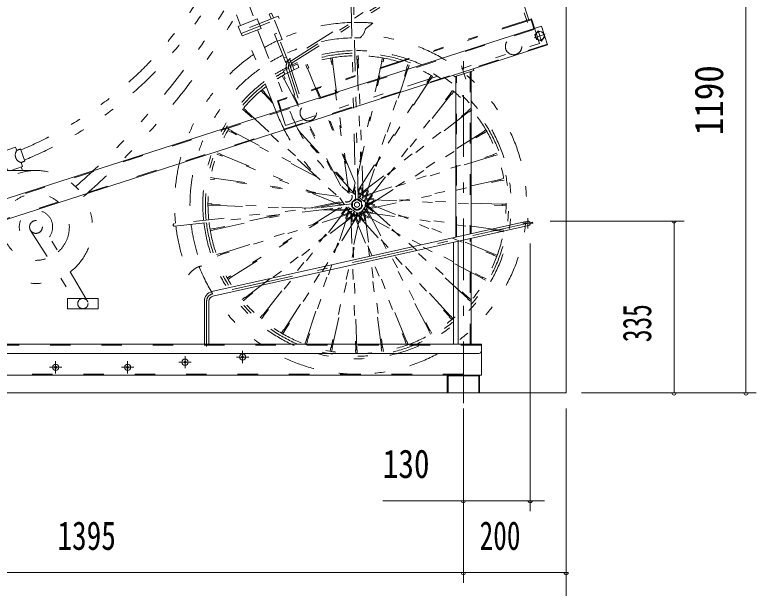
# Model space of a CAD drawing. Units: millimetres, scale not verified. Extents: x -5940 to 5940, y -4200 to 4200.
# Drawn here: x -4176 to -2732, y -2693 to -1576 of the extents above; entities that cross this region are included whole.
import ezdxf
from ezdxf.enums import TextEntityAlignment as Align

# ---------------------------------------------------------------- set-up
doc = ezdxf.new("R2010")
doc.units = ezdxf.units.MM
doc.header["$LTSCALE"] = 10
for name, pattern in [('USER2', [10, 4, -6]), ('USER3', [24, 12, -5, 2, -5]), ('USER4', [25, 6, -5, 2, -5, 2, -5])]:
    doc.linetypes.add(name, pattern=pattern)
for name, color, linetype, lineweight in [('0-2_2-0BOLD', 7, 'Continuous', 18), ('0-3_2-1HIDDEN', 3, 'USER2', 18), ('0-4_2-2CENTER', 3, 'USER3', 18), ('0-5_2-4THIN', 4, 'Continuous', 18), ('0-6_2-5DIM', 3, 'Continuous', 18), ('0-7_2-6HATCH', 2, 'USER4', 18)]:
    doc.layers.add(name, color=color, linetype=linetype, lineweight=lineweight)
doc.styles.add('ＭＳ ゴシック', font='')
doc.styles.get('ＭＳ ゴシック').set_extended_font_data('MS Gothic')

msp = doc.modelspace()

# ---------------------------------------------------------------- linework, layer by layer
at = {"layer": '0-2_2-0BOLD'}
for p, q in [((-3102.1, -2312.81), (-3102.1, -938.93)), ((-3287.1, -2002.43), (-3287.1, -1686.32)), ((-3317.1, -1696.03), (-3317.1, -2009.15)), ((-3791.75, -2115.38), (-3177.58, -1977.92)), ((-3175.61, -1986.7), (-3789.78, -2124.17)), ((-3321.6, -2217.81), (-3321.6, -2019.38)), ((-3312.6, -2017.36), (-3312.6, -2217.81)), ((-3287.1, -2011.65), (-3287.1, -2217.81)), ((-3806.6, -2217.81), (-3806.6, -2133.92)), ((-3797.6, -2133.92), (-3797.6, -2217.81)), ((-3267.1, -2217.81), (-4692.1, -2217.81)), ((-4687.1, -2235.81), (-3272.1, -2235.81)), ((-3333.6, -2312.81), (-3333.6, -2277.81)), ((-3270.6, -2277.81), (-3270.6, -2312.81)), ((-3102.1, -2312.81), (-5127.1, -2312.81))]:
    msp.add_line(p, q, dxfattribs=at)
at = {"layer": '0-2_2-0BOLD', "linetype": 'USER2'}
for p, q in [((-3288.7, -1686.84), (-3288.7, -2002.79)), ((-3315.5, -2008.79), (-3315.5, -1695.51)), ((-3288.7, -2217.81), (-3288.7, -2012.01))]:
    msp.add_line(p, q, dxfattribs=at)
at = {"layer": '0-2_2-0BOLD'}
for points in [[(-4728.44, -2105.79), (-4756.99, -2115), (-4779.37, -2143.34), (-4773.23, -2162.37), (-3138.2, -1634.94), (-3150.02, -1598.3)], [(-3150.02, -1598.3), (-4726.52, -2106.85), (-4721.79, -2121.51), (-4724.65, -2122.43), (-4725.26, -2120.52)], [(-3283.07, -1681.65), (-3282.08, -1684.72), (-3320.14, -1697), (-3321.12, -1693.97)], [(-3267.1, -2217.81), (-3267.1, -2277.81), (-4742.1, -2277.81), (-4742.1, -2267.81), (-4692.1, -2217.81), (-4692.1, -2230.81)], [(-3272.2, -2312.81), (-3272.2, -2279.41), (-3332, -2279.41), (-3332, -2312.81)]]:
    msp.add_lwpolyline(points, dxfattribs=at)
msp.add_lwpolyline([(-3146.78, -1609.96), (-3156.38, -1607.9), (-3162.96, -1615.18), (-3159.95, -1624.52), (-3150.35, -1626.58), (-3143.77, -1619.3)], close=True, dxfattribs=at)
for centre, radius in [((-3153.36, -1617.24), 8.5), ((-3732.1, -2242.81), 6), ((-3844.1, -2252.81), 6), ((-3844.1, -2252.81), 2), ((-3732.1, -2242.81), 2), ((-4096.1, -2262.81), 6), ((-4096.1, -2262.81), 2), ((-3956.1, -2262.81), 6), ((-3956.1, -2262.81), 2)]:
    msp.add_circle(centre, radius, dxfattribs=at)
for centre, radius, start, end in [((-3176.6, -1982.31), 4.5, 282.61607, 102.62581), ((-3787.6, -2133.92), 19, 102.61607, 180), ((-3787.6, -2133.92), 10, 102.61607, 180), ((-3272.1, -2230.81), 5, 270, 0)]:
    msp.add_arc(centre, radius, start, end, dxfattribs=at)
at = {"layer": '0-3_2-1HIDDEN'}
for p, q in [((-4726.03, -2108.37), (-3149.53, -1599.82)), ((-3138.69, -1633.42), (-4772.2, -2160.36)), ((-3267.1, -2219.41), (-4692.1, -2219.41)), ((-4742.1, -2276.21), (-3267.1, -2276.21))]:
    msp.add_line(p, q, dxfattribs=at)
at = {"layer": '0-4_2-2CENTER'}
for p, q in [((-3164.07, -1620.7), (-3142.66, -1613.79)), ((-3156.82, -1606.54), (-3149.91, -1627.95)), ((-3302.1, -2332.81), (-3302.1, -1666.51)), ((-3306.06, -1675.51), (-3297.73, -1701.35)), ((-3176.6, -1992.31), (-3176.6, -1972.31)), ((-3166.84, -1980.13), (-3790.76, -2119.77)), ((-3166.6, -1982.31), (-3186.6, -1982.31)), ((-3802.1, -2133.92), (-3802.1, -2222.34)), ((-3732.1, -2230.81), (-3732.1, -2254.81)), ((-4096.1, -2250.81), (-4096.1, -2274.81)), ((-3956.1, -2274.81), (-3956.1, -2250.81)), ((-3844.1, -2240.81), (-3844.1, -2264.81)), ((-3720.1, -2242.81), (-3744.1, -2242.81)), ((-4084.1, -2262.81), (-4108.1, -2262.81)), ((-3944.1, -2262.81), (-3968.1, -2262.81)), ((-3832.1, -2252.81), (-3856.1, -2252.81))]:
    msp.add_line(p, q, dxfattribs=at)
msp.add_arc((-3787.6, -2133.92), 14.5, 102.61595, 180, dxfattribs=at)
at = {"layer": '0-5_2-4THIN', "linetype": 'USER4'}
for p, q in [((-3134.17, -1341.81), (-3638.57, -1661.1)), ((-3636.17, -1664.9), (-3123.31, -1340.26)), ((-3633.76, -1668.7), (-3129.35, -1349.41)), ((-3238.97, -1400.73), (-3176.66, -1593.87)), ((-3174.58, -1585.66), (-3230.2, -1413.25)), ((-3238.05, -1418.22), (-3183.15, -1588.42)), ((-3630.45, -1732.71), (-3646.49, -1682.98)), ((-3642.21, -1681.6), (-3623.95, -1738.22)), ((-3621.89, -1729.95), (-3637.93, -1680.22))]:
    msp.add_line(p, q, dxfattribs=at)
msp.add_lwpolyline([(-3153.85, -1632.03), (-3169.35, -1583.97), (-3664.24, -1743.61), (-3648.73, -1791.67)], close=True, dxfattribs=at)
msp.add_lwpolyline([(-3164.85, -1603.11), (-3170.38, -1585.98), (-3662.22, -1744.64), (-3656.7, -1761.77)], dxfattribs=at)
for centre in [(-3204.5, -1637.86), (-3604.22, -1766.81)]:
    msp.add_circle(centre, 16, dxfattribs=at)
for radius, start, end in [(19, 122.33411, 197.87871), (14.5, 122.33438, 197.87851), (10, 122.33411, 197.87871)]:
    msp.add_arc((-3628.41, -1677.15), radius, start, end, dxfattribs=at)
at = {"layer": '0-6_2-5DIM'}
for p, q in [((-2752.1, -2312.81), (-2752.1, -1122.81)), ((-3133.04, -1977.81), (-2872.1, -1977.81)), ((-2888.1, -1977.81), (-2896.1, -1977.81)), ((-2892.1, -1977.81), (-2892.1, -2312.81)), ((-3172.1, -2542.81), (-3172.1, -2021.62)), ((-3072.1, -2312.81), (-2732.1, -2312.81)), ((-2888.1, -2312.81), (-2896.1, -2312.81)), ((-2748.1, -2312.81), (-2756.1, -2312.81)), ((-3302.1, -2682.81), (-3302.1, -2342.81)), ((-3102.1, -2822.81), (-3102.1, -2342.81)), ((-3144, -2522.81), (-3459.1, -2522.81)), ((-3298.1, -2522.81), (-3306.1, -2522.81)), ((-3168.1, -2522.81), (-3176.1, -2522.81)), ((-5027.1, -2662.81), (-3102.1, -2662.81)), ((-3298.1, -2662.81), (-3306.1, -2662.81)), ((-3098.1, -2662.81), (-3106.1, -2662.81))]:
    msp.add_line(p, q, dxfattribs=at)
for centre in [(-2892.1, -1977.81), (-2892.1, -2312.81), (-2752.1, -2312.81), (-3302.1, -2522.81), (-3172.1, -2522.81), (-3302.1, -2662.81), (-3102.1, -2662.81)]:
    msp.add_arc(centre, 4, 180, 0, dxfattribs=at)
at = {"layer": '0-7_2-6HATCH'}
for p, q in [((-3759.15, -1457.07), (-3708.08, -1585.79)), ((-3520.72, -1558.2), (-3512.05, -1935.87)), ((-3507.05, -1935.76), (-3515.72, -1558.09)), ((-3735.97, -1596.85), (-3744.18, -1576.15)), ((-3636.26, -1685.48), (-3674.67, -1588.67)), ((-3478.31, -1592.17), (-3493.07, -1603.7)), ((-3666.02, -1766.41), (-3726.27, -1614.52)), ((-3703.03, -1605.3), (-3640.24, -1763.6)), ((-3665.45, -1611.91), (-3670.09, -1613.75)), ((-3670.09, -1613.75), (-3640.77, -1687.68)), ((-3647.01, -1658.38), (-3651.66, -1660.23)), ((-3461.41, -1667.4), (-3459.77, -1659.97)), ((-3609.01, -1673.49), (-3606.19, -1680.43)), ((-3560.59, -1660.27), (-3559.59, -1667.81)), ((-3525.56, -1920.7), (-3559.1, -1667.73)), ((-3557.12, -1667.39), (-3523.44, -1921.48)), ((-3509.02, -1663.31), (-3499.18, -1928.77)), ((-3460.92, -1667.49), (-3508.29, -1882.07)), ((-3508.09, -1890.47), (-3458.95, -1667.84)), ((-3497.13, -1930.16), (-3507.02, -1663.32)), ((-3605.72, -1680.26), (-3512.67, -1909.17)), ((-3512.8, -1903.54), (-3603.84, -1679.58)), ((-3493.89, -1933.28), (-3412.35, -1680.47)), ((-3410.47, -1681.16), (-3492.44, -1935.29)), ((-3651.71, -1701.78), (-3655.23, -1695.04)), ((-3651.27, -1701.53), (-3545.17, -1904.91)), ((-3540.73, -1909.1), (-3649.54, -1700.54)), ((-3507.43, -1919.24), (-3368.57, -1700.84)), ((-3366.84, -1701.84), (-3507.35, -1922.83)), ((-3696.21, -1724.02), (-3691.19, -1729.58)), ((-3672.9, -1749.06), (-3690.8, -1729.26)), ((-3689.26, -1727.98), (-3675.01, -1743.74)), ((-3490.47, -1939.33), (-3327.38, -1729.65)), ((-3325.85, -1730.94), (-3489.79, -1941.71)), ((-3293.53, -1763.38), (-3287.5, -1758.74)), ((-3580.84, -1897.9), (-3726.33, -1764.83)), ((-3725.04, -1763.3), (-3596.44, -1880.93)), ((-3504.91, -1926.5), (-3293.21, -1763.76)), ((-3291.93, -1765.3), (-3502.53, -1927.2)), ((-3752.98, -1802.67), (-3588.74, -1889.55)), ((-3622.97, -1801.28), (-3512.33, -1923.63)), ((-3264.6, -1804.49), (-3258.25, -1800.51)), ((-3584.58, -1894.01), (-3753.99, -1804.4)), ((-3512.63, -1926.28), (-3619.06, -1808.59)), ((-3489.5, -1948.65), (-3263.35, -1806.66)), ((-3264.35, -1804.93), (-3489.32, -1946.18)), ((-4164.79, -1837.52), (-4156.37, -1861.1)), ((-3236.83, -1845.9), (-3244.08, -1848.2)), ((-3540.49, -1946.96), (-3775.21, -1849.98)), ((-3774.52, -1848.1), (-3536.36, -1946.5)), ((-3498.5, -1929.19), (-3243.91, -1848.67)), ((-3243.23, -1850.55), (-3496.5, -1930.66)), ((-4160.48, -1879.34), (-4163.02, -1872.21)), ((-4134.09, -1879.43), (-4547.63, -1878.08)), ((-3545.48, -1930.13), (-3787.67, -1896.62)), ((-3787.31, -1894.65), (-3548.46, -1927.7)), ((-3517.47, -1923.67), (-3512.82, -1902.59)), ((-3491.59, -1955.27), (-3230.53, -1899.19)), ((-3230.87, -1897.22), (-3490.58, -1953.01)), ((-3230.95, -1896.73), (-3223.63, -1895.15)), ((-3513.77, -1925.03), (-3529.28, -1919.34)), ((-3512.62, -1910.99), (-3515.58, -1924.36)), ((-3503.28, -1926.94), (-3507.5, -1916.58)), ((-3534.94, -1944.59), (-3542.47, -1932.54)), ((-3507.37, -1922.21), (-3505.69, -1926.34)), ((-3226.62, -1945.32), (-3493.4, -1933.91)), ((-3519.73, -1944.65), (-3865.11, -1983)), ((-3799.62, -1946.88), (-3792.02, -1947.2)), ((-3792.02, -1946.7), (-3608.82, -1954.54)), ((-3595.8, -1953.1), (-3792.01, -1944.7)), ((-3601.92, -1952.83), (-3538.33, -1939.17)), ((-3537.2, -1940.98), (-3591.28, -1952.59)), ((-3504.41, -1965.84), (-3489.03, -1943.65)), ((-3492.03, -1935.97), (-3226.63, -1947.32)), ((-3243.44, -2042.05), (-3490.22, -1940.08)), ((-3489.63, -1942.49), (-3244.13, -2043.93)), ((-3489.34, -1946.97), (-3292.32, -2127.19)), ((-3219.15, -1948.14), (-3226.63, -1947.82)), ((-3864.56, -1987.97), (-3519.18, -1949.62)), ((-3787.77, -1994.8), (-3639.76, -1963.01)), ((-3775.41, -2041.47), (-3522.14, -1961.36)), ((-3520.14, -1962.83), (-3774.73, -2043.35)), ((-3543.37, -1952.31), (-3755.29, -2085.36)), ((-3754.29, -2087.1), (-3538.8, -1951.8)), ((-3692.8, -2161.08), (-3529.18, -1950.73)), ((-3528.17, -1952.7), (-3691.27, -2162.37)), ((-3608.17, -2210.86), (-3526.2, -1956.74)), ((-3524.75, -1958.74), (-3606.3, -2211.55)), ((-3576.1, -1955.94), (-3525.24, -1958.12)), ((-3526.62, -1956.06), (-3563.09, -1954.5)), ((-3530.89, -1950.92), (-3528.42, -1951.94)), ((-3521.52, -1961.86), (-3511.63, -2228.7)), ((-3461.52, -2224.64), (-3496.43, -1961.3)), ((-3495.83, -1960.77), (-3231.33, -1997.37)), ((-3494.63, -1959.59), (-3459.55, -2224.29)), ((-3230.97, -1995.4), (-3494.11, -1958.99)), ((-3369.11, -2191.48), (-3491.98, -1955.97)), ((-3490.88, -1953.75), (-3367.37, -2190.49)), ((-3293.6, -2128.72), (-3489.62, -1949.43)), ((-3659.47, -1965.19), (-3788.12, -1992.83)), ((-3726.72, -2126.72), (-3516.11, -1964.82)), ((-3513.74, -1965.52), (-3725.43, -2128.26)), ((-3651.8, -2190.18), (-3509.27, -1966.01)), ((-3506.8, -1965.85), (-3650.07, -2191.18)), ((-3502.43, -1964.79), (-3559.7, -2224.18)), ((-3557.73, -2224.53), (-3500.16, -1963.79)), ((-3509.63, -2228.71), (-3519.46, -1963.25)), ((-3515.36, -1965.08), (-3414.8, -2212.44)), ((-3412.92, -2211.76), (-3512.96, -1965.68)), ((-3508.48, -1965.99), (-3329.38, -2164.05)), ((-3327.84, -2162.76), (-3506.01, -1965.74)), ((-3265.66, -2089.35), (-3501.69, -1964.5)), ((-3499.47, -1963.41), (-3264.65, -2087.62)), ((-4037.37, -2128.7), (-4123.69, -1983.06)), ((-4145.01, -1996.11), (-4061.26, -2128.63)), ((-3795.01, -1996.87), (-3787.69, -1995.29)), ((-3230.88, -1994.91), (-3223.47, -1995.93)), ((-3781.82, -2046.12), (-3774.56, -2043.82)), ((-3244.3, -2044.4), (-3237.38, -2047.25)), ((-3754.05, -2087.53), (-3760.39, -2091.51)), ((-3725.11, -2128.64), (-3731.14, -2133.28)), ((-3291.99, -2126.81), (-3286.38, -2131.95)), ((-3322.43, -2168), (-3327.46, -2162.45)), ((-3653.72, -2197.85), (-3649.64, -2191.43)), ((-3366.94, -2190.24), (-3363.42, -2196.98)), ((-3409.63, -2218.53), (-3412.45, -2211.59)), ((-3561.81, -2231.4), (-3560.19, -2224.09)), ((-3508.85, -2236.19), (-3509.13, -2228.71)), ((-3458.05, -2231.75), (-3459.05, -2224.21))]:
    msp.add_line(p, q, dxfattribs=at)
for points in [[(-3671.86, -1582.18), (-3675.55, -1572.88), (-3680.2, -1574.73), (-3676.51, -1584.02)], [(-3735.09, -1612.64), (-3660.72, -1583.14), (-3662.57, -1578.49), (-3736.93, -1607.99)], [(-3670.02, -1586.82), (-3655.27, -1624.01), (-3664.56, -1627.69)], [(-3559.59, -1667.81), (-3556.63, -1667.3), (-3557.61, -1659.88)], [(-3506.8, -1655.72), (-3506.52, -1663.32), (-3509.52, -1663.31), (-3509.79, -1655.83)], [(-3634.53, -1676.29), (-3625.51, -1671.9), (-3622.74, -1678.89), (-3649.78, -1692.07)], [(-3648.81, -1667.4), (-3639.39, -1664.04), (-3631.75, -1683.28)], [(-3606.19, -1680.43), (-3603.37, -1679.41), (-3606.24, -1672.36)], [(-3456.84, -1660.62), (-3458.45, -1667.93), (-3461.41, -1667.4)], [(-3410.52, -1673.17), (-3412.82, -1680.29), (-3410, -1681.33), (-3407.67, -1674.09)], [(-3649.78, -1692.07), (-3652.56, -1685.08), (-3643.54, -1680.68)], [(-3652.57, -1693.65), (-3649.1, -1700.29), (-3651.71, -1701.78)], [(-3364.92, -1694.17), (-3369.01, -1700.59), (-3366.41, -1702.1), (-3362.39, -1695.78)], [(-3691.19, -1729.58), (-3688.88, -1727.66), (-3693.98, -1722.01)], [(-3323.16, -1723.41), (-3327.76, -1729.33), (-3325.46, -1731.26), (-3320.79, -1725.26)], [(-3732.26, -1760.08), (-3726.65, -1765.21), (-3724.72, -1762.91), (-3730.24, -1757.86)], [(-3285.67, -1761.12), (-3291.6, -1765.68), (-3293.53, -1763.38)], [(-3760.86, -1801.33), (-3754.24, -1804.83), (-3752.73, -1802.24), (-3759.46, -1798.68)], [(-3256.66, -1803.05), (-3263.1, -1807.1), (-3264.6, -1804.49)], [(-4189.71, -1879.25), (-4202.37, -1843.79), (-4174.12, -1833.7), (-4171.74, -1840.36)], [(-3782.41, -1847.54), (-3775.38, -1850.45), (-3774.35, -1847.63), (-3781.27, -1844.77)], [(-3244.08, -1848.2), (-3243.06, -1851.02), (-3235.92, -1848.76)], [(-4163.33, -1863.92), (-4160.67, -1871.37), (-4182.79, -1879.27)], [(-3795.17, -1896.09), (-3787.76, -1897.11), (-3787.23, -1894.16), (-3794.76, -1893.12)], [(-3223, -1898.09), (-3230.44, -1899.69), (-3230.95, -1896.73)], [(-3792.02, -1947.2), (-3792.01, -1944.2), (-3799.49, -1943.88)], [(-3226.63, -1947.82), (-3226.62, -1944.82), (-3219.02, -1945.14)], [(-3787.69, -1995.29), (-3788.2, -1992.33), (-3795.64, -1993.93)], [(-3223.88, -1998.9), (-3231.42, -1997.86), (-3230.88, -1994.91)], [(-3774.56, -2043.82), (-3775.58, -2041), (-3782.72, -2043.26)], [(-3236.23, -2044.48), (-3243.26, -2041.58), (-3244.3, -2044.4)], [(-3761.98, -2088.97), (-3755.54, -2084.92), (-3754.05, -2087.53)], [(-3257.78, -2090.69), (-3264.4, -2087.19), (-3265.91, -2089.78), (-3259.18, -2093.34)], [(-3732.97, -2130.9), (-3727.04, -2126.34), (-3725.11, -2128.64)], [(-3288.4, -2134.16), (-3293.93, -2129.11), (-3291.99, -2126.81)], [(-3695.48, -2168.61), (-3690.89, -2162.7), (-3693.18, -2160.76), (-3697.85, -2166.76)], [(-3327.46, -2162.45), (-3329.76, -2164.36), (-3324.66, -2170.01)], [(-3649.64, -2191.43), (-3652.23, -2189.93), (-3656.25, -2196.24)], [(-3366.08, -2198.37), (-3369.54, -2191.73), (-3366.94, -2190.24)], [(-3608.12, -2218.85), (-3605.83, -2211.73), (-3608.64, -2210.69), (-3610.98, -2217.93)], [(-3412.45, -2211.59), (-3415.27, -2212.61), (-3412.41, -2219.66)], [(-3560.19, -2224.09), (-3557.24, -2224.62), (-3558.87, -2232.05)], [(-3509.13, -2228.71), (-3512.13, -2228.7), (-3511.84, -2236.3)], [(-3459.05, -2224.21), (-3462.01, -2224.72), (-3461.03, -2232.14)]]:
    msp.add_lwpolyline(points, dxfattribs=at)
for points in [[(-3733.24, -1617.28), (-3740.62, -1598.69), (-3703.43, -1583.94), (-3696.06, -1602.53)], [(-3509.29, -1936.2), (-3500.81, -1941.13), (-3500.84, -1950.94), (-3509.35, -1955.83), (-3517.84, -1950.89), (-3517.81, -1941.08)], [(-4073.05, -2128.6), (-4013.05, -2128.77), (-4013.11, -2148.77), (-4073.11, -2148.6)]]:
    msp.add_lwpolyline(points, close=True, dxfattribs=at)
for centre, radius in [((-3503.29, -1929.58), 1), ((-3498.03, -1932.64), 1), ((-3509.32, -1946.01), 10.5), ((-3509.32, -1946.01), 5), ((-3494.14, -1937.3), 1), ((-3492.1, -1949.1), 1), ((-3492.08, -1943.02), 1), ((-3524.5, -1954.72), 1), ((-3520.61, -1959.38), 1), ((-3515.35, -1962.44), 1), ((-3509.37, -1963.51), 1), ((-3503.38, -1962.47), 1), ((-3498.11, -1959.45), 1), ((-3494.19, -1954.8), 1), ((-4134.45, -1989.43), 12.5), ((-4043.08, -2138.68), 10)]:
    msp.add_circle(centre, radius, dxfattribs=at)
for centre, radius, start, end in [((-4446.52, -1155.95), 739.5, 292.45045, 333.95993), ((-4446.52, -1155.95), 760.5, 292.37294, 332.53516), ((-5037.25, -791.54), 1487.5, 311.19675, 329.48344), ((-5037.25, -791.54), 1512.5, 311.16193, 328.75125), ((-3509.32, -1946.01), 355.2, 91.71698, 114.36922), ((-3509.32, -1946.01), 355.2, 84.99181, 90.91045), ((-3509.32, -1946.01), 330.2, 201.4384, 88.15225), ((-3522.46, -1597.7), 30, 309.4678, 348.48061), ((-3509.32, -1946.01), 355.2, 115.98541, 120.45187), ((-3509.32, -1946.01), 325.2, 91.75427, 115.50397), ((-3509.32, -1946.01), 325.2, 88.95586, 90.87332), ((-3509.32, -1946.01), 355.2, 124.55904, 185.93187), ((-3509.32, -1946.01), 300.2, 186.81239, 90.83665), ((-3509.32, -1946.01), 295.2, 186.82042, 90.82852), ((-3509.32, -1946.01), 290.2, 186.82874, 90.82011), ((-3509.32, -1946.01), 325.2, 116.38741, 121.27243), ((-3509.32, -1946.01), 300.2, 91.79097, 114.87016), ((-3509.32, -1946.01), 295.2, 91.79898, 112.98232), ((-3509.32, -1946.01), 290.2, 91.8073, 113.00543), ((-3509.32, -1946.01), 325.2, 125.77475, 185.89474), ((-3509.32, -1946.01), 300.2, 116.78395, 122.0834), ((-3509.32, -1946.01), 295.2, 118.82375, 122.2623), ((-3509.32, -1946.01), 290.2, 118.94818, 122.44749), ((-3509.32, -1946.01), 300.2, 126.97978, 185.85808), ((-3509.32, -1946.01), 295.2, 127.24614, 185.84993), ((-3509.32, -1946.01), 290.2, 127.52205, 185.84152), ((-3294.21, -1618.91), 400, 201.63821, 233.43169), ((-3268.42, -1616.1), 400, 201.63821, 231.13089), ((-4159.74, -1849.35), 15, 143.14105, 256.15295), ((-4446.52, -1155.95), 737.5, 291.8748, 292.45804), ((-4446.52, -1155.95), 762.5, 291.80171, 292.36578), ((-4134.45, -1989.43), 110, 307.18079, 295.7679), ((-4134.45, -1989.43), 65, 311.7435, 291.20558), ((-3528.87, -1930.85), 10, 248.62614, 19.38039), ((-3509.32, -1946.01), 20, 193.51505, 84.1321), ((-3268.42, -1616.1), 395, 231.32559, 231.87965), ((-3268.42, -1616.1), 395, 232.81247, 235.32925), ((-3294.21, -1618.91), 405, 233.52849, 233.89218), ((-3512.96, -1943.49), 20, 284.30675, 7.24657), ((-4134.45, -1989.43), 32.5, 323.27524, 269.83618), ((-3294.21, -1618.91), 405, 234.9511, 238.1338), ((-3864.84, -1985.48), 2.5, 96.33824, 276.33823), ((-3509.32, -1946.01), 355.2, 186.73842, 202.64627), ((-3509.32, -1946.01), 325.2, 186.7757, 201.52892), ((-3803.53, -2104.48), 40, 101.97459, 147.14339)]:
    msp.add_arc(centre, radius, start, end, dxfattribs=at)

# ---------------------------------------------------------------- texts
at = {"layer": '0-6_2-5DIM', "color": 7, "style": 'ＭＳ ゴシック'}
for s, width, p in [('1190', 0.9, (-2779.7, -1810.81)), ('335', 0.65, (-2919.7, -2213.81))]:
    msp.add_text(s, height=55.72, rotation=90, dxfattribs=dict(at, width=width)).set_placement(p, align=Align.BOTTOM_LEFT)
for s, width, p in [('130', 0.8, (-3459.1, -2495.21)), ('1395', 0.75, (-4092.6, -2635.21)), ('200', 0.7, (-3270.6, -2635.21))]:
    msp.add_text(s, height=55.72, dxfattribs=dict(at, width=width)).set_placement(p, align=Align.BOTTOM_LEFT)

doc.saveas('drawing.dxf')
